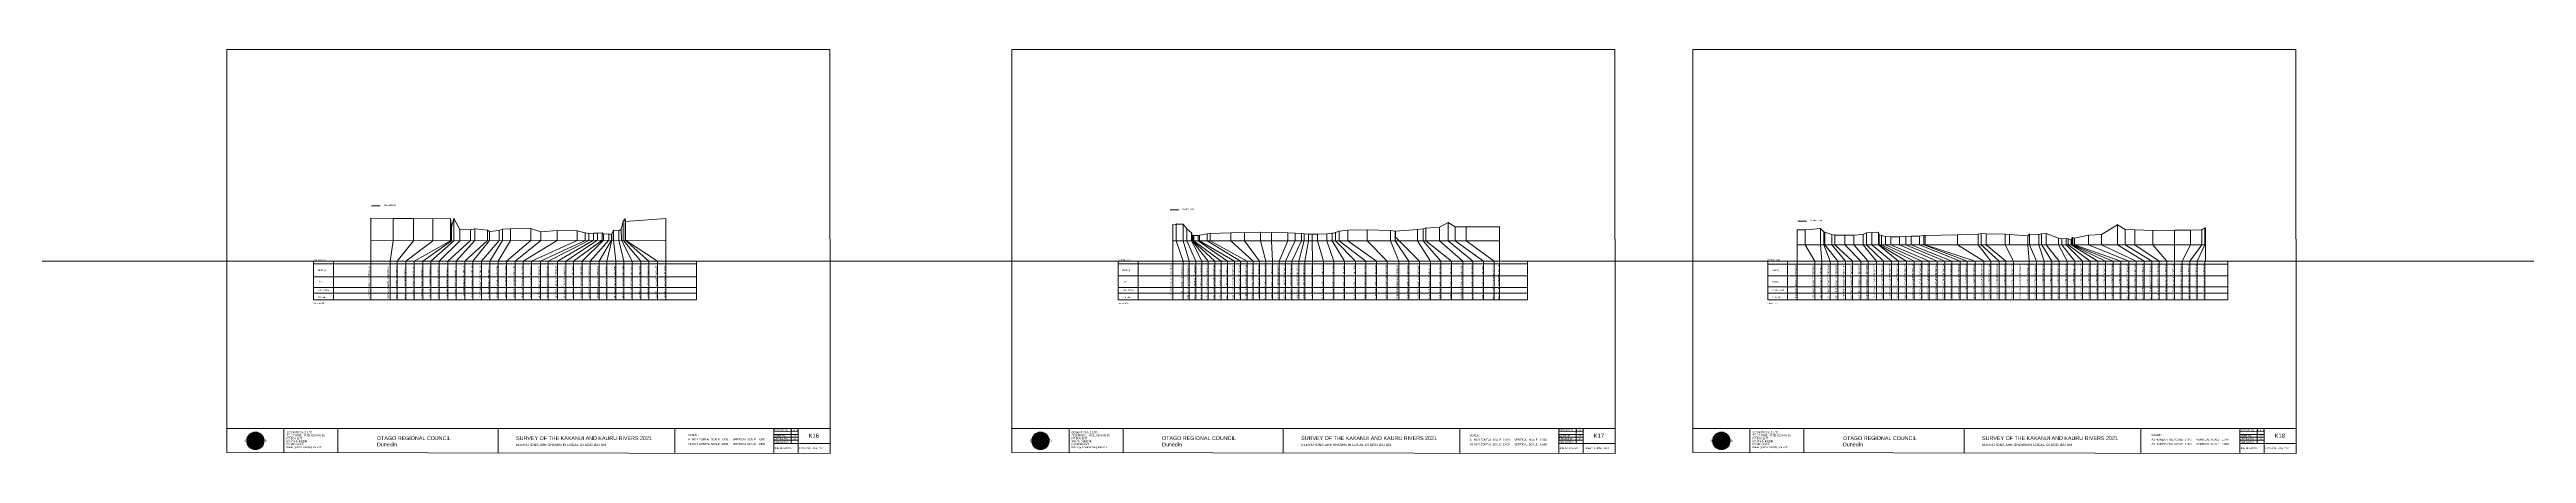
# Model space of a CAD drawing. Header units: millimetres. Extents: x -16976375 to 13046302109, y -19137686871 to 1424964600.
# Drawn here: x -1623505 to -744902, y 76790 to 220071 of the extents above; entities that cross this region are included whole.
import ezdxf

# ---------------------------------------------------------------- set-up
doc = ezdxf.new("R2010")
doc.units = ezdxf.units.MM
doc.header["$PDMODE"] = 35
doc.header["$PDSIZE"] = 20
doc.layers.get('0').update_dxf_attribs({"lineweight": 0})
doc.layers.add('Datum revision K8-21', color=7, linetype='Continuous', lineweight=0)
doc.layers.add('geo', color=7, linetype='Continuous', lineweight=0)
doc.styles.get("Standard").update_dxf_attribs({"font": 'arial.ttf'})

# ---------------------------------------------------------------- blocks, each defined once
blk = doc.blocks.new('Geomatics_Circle_SPT')
at = {"layer": 'geo', "color": 2, "linetype": 'Continuous', "lineweight": 0}
for p, q in [((0, 25.2), (-25.2, 0)), ((-24.7, 4.9), (-4.9, 24.7)), ((-24.7, -4.9), (4.9, 24.7)), ((4.9, -24.7), (-24.7, 4.9)), ((-24.7, 0), (0, -24.7)), ((-9.7, 23.3), (-23.3, 9.6)), ((9.7, 23.3), (-23.3, -9.7)), ((-23.3, 9.7), (9.7, -23.3)), ((-21, 14), (-14, 21)), ((-21, -14), (14, 21)), ((14, -21), (-21, 14)), ((0, 0), (-17.8, 17.8)), ((0, 0), (-17.8, -17.8)), ((-14, 21), (21, -14)), ((21, 14), (-14, -21)), ((23.3, -9.7), (-9.7, 23.3)), ((-9.7, -23.3), (23.3, 9.7)), ((-4.9, 24.7), (24.7, -4.9)), ((24.7, 4.9), (-4.9, -24.7)), ((25.2, 0), (0, 25.2)), ((0, 0), (17.8, 17.8)), ((0, 0), (17.8, -17.8)), ((0, -24.8), (25.2, 0)), ((4.9, 24.7), (24.7, 4.9)), ((23.3, 9.7), (9.7, 23.3)), ((14, 21), (21, 14)), ((17.8, 18.1), (17.8, 18.1)), ((-4.9, -24.7), (-24.7, -4.9)), ((-23.3, -9.7), (-9.7, -23.3)), ((-14, -21), (-21, -14)), ((-17.8, -17.8), (-17.8, -17.8)), ((24.7, -4.9), (4.9, -24.7)), ((4.9, -24.7), (4.9, -24.7)), ((9.7, -23.3), (23.3, -9.7)), ((21, -14), (14, -21)), ((18.1, -17.8), (18.1, -17.8))]:
    blk.add_line(p, q, dxfattribs=at)
at = {"layer": 'geo', "color": 1, "linetype": 'Continuous', "lineweight": 0}
for p, q in [((-25.2, 0), (9.7, 23.3)), ((-25.2, 0), (-9.6, 23.3)), ((-25.2, 0), (23.3, 9.7)), ((-25.2, 0), (-23.3, 9.7)), ((-23.3, -9.7), (-25.2, 0)), ((-9.6, -23.3), (-25.2, 0)), ((9.7, -23.3), (-25.2, 0)), ((-4.9, 24.8), (-24.7, -4.9)), ((4.9, 24.7), (-24.7, 4.9)), ((14, 21), (-24.7, -4.9)), ((-14, 21), (-24.7, 4.9)), ((21, 14), (-24.7, 4.9)), ((-21, 14), (-24.7, -4.9)), ((0, 0), (-24.7, 4.9)), ((-24.7, 4.9), (-21, -14)), ((-24.7, 4.9), (-4.9, -24.7)), ((-24.7, 4.9), (14, -21)), ((-24.7, 4.9), (-24.7, 4.9)), ((0, 0), (-24.7, -4.9)), ((-23.3, 9.7), (0, 25.2)), ((-23.3, -9.6), (0, 25.2)), ((-23.3, -9.6), (17.8, 17.8)), ((-23.3, 9.7), (-17.8, 17.9)), ((-23.3, -9.6), (-17.8, 17.9)), ((-23.3, 9.7), (17.8, 17.8)), ((-17.8, -17.8), (-23.3, 9.7)), ((0, -25.2), (-23.3, 9.7)), ((-23.3, 9.7), (17.8, -17.8)), ((-23.3, 9.7), (25.2, 0)), ((-23.3, 9.4), (-23.3, 9.4)), ((-23.3, -9.7), (25.2, 0)), ((4.9, 24.8), (-21, -14)), ((-4.9, 24.7), (-21, 14)), ((14, 21), (-21, 14)), ((-14, 21), (-21, -14)), ((0, 0), (-21, 14)), ((-21, 14), (-14, -21)), ((-21, 14), (4.9, -24.7)), ((-21, 14), (-21, 14)), ((24.7, 4.9), (-21, 14)), ((0, 0), (-21, -14)), ((-17.9, 17.6), (-17.9, 17.6)), ((-17.8, 17.8), (9.7, 23.3)), ((-17.8, 17.8), (-9.6, 23.3)), ((-17.8, -17.8), (9.7, 23.3)), ((-17.8, -17.8), (-9.7, 23.3)), ((-9.7, -23.3), (-17.8, 17.8)), ((-17.8, 17.8), (9.7, -23.3)), ((-17.8, 17.8), (23.3, -9.6)), ((-17.8, 17.8), (23.3, 9.7)), ((-17.8, -17.8), (23.3, 9.7)), ((4.9, 24.7), (-14, 21)), ((-4.9, 24.7), (-14, -20.9)), ((0, 0), (-14, 21)), ((-14, 21), (-4.9, -24.7)), ((-14, 21), (-14, 21)), ((24.7, -4.9), (-14, 21)), ((21, 14), (-14, 21)), ((-14, -21), (24.7, 4.9)), ((0, 0), (-14, -21)), ((-9.8, 23.1), (-9.8, 23.1)), ((-9.7, 23.3), (0, 25.2)), ((-9.7, 23.3), (0, -25.2)), ((-9.7, -23.3), (0, 25.2)), ((-9.6, 23.3), (17.8, -17.8)), ((-9.6, 23.3), (25.2, 0)), ((-9.6, 23.3), (17.8, 17.8)), ((-9.6, -23.3), (17.8, 17.9)), ((25.2, 0), (-9.6, -23.3)), ((0, 0), (-4.9, 24.7)), ((-4.9, 24.7), (-4.9, 24.7)), ((21, -14), (-4.9, 24.7)), ((24.8, 4.9), (-4.9, 24.7)), ((14, 21), (-4.9, 24.7)), ((-4.9, -24.7), (21, 14)), ((0, 0), (-4.9, -24.7)), ((-0.2, 25.1), (-0.2, 25.1)), ((0, 25.2), (9.7, -23.3)), ((0, 25.2), (23.3, -9.7)), ((0, 25.2), (23.3, 9.7)), ((0, 25.2), (9.7, 23.3)), ((0, 0), (4.9, 24.7)), ((0, -25.2), (9.7, 23.3)), ((0, 0), (14, 21)), ((0, 0), (21, 14)), ((23.3, 9.7), (0, -25.2)), ((0, 0), (24.8, 4.9)), ((0, 0), (4.9, -24.7)), ((0, 0), (14, -21)), ((0, 0), (21, -14)), ((0, 0), (24.8, -4.9)), ((21, 14), (4.9, 24.8)), ((14, -21), (4.9, 24.7)), ((24.7, -4.9), (4.9, 24.7)), ((4.9, 24.7), (4.9, 24.7)), ((4.9, -24.7), (14, 21)), ((4.9, -24.7), (24.7, 4.9)), ((9.4, 23.3), (9.4, 23.3)), ((9.7, 23.3), (17.8, -17.8)), ((9.7, 23.3), (25.2, 0)), ((9.7, 23.3), (17.8, 17.9)), ((17.8, 17.8), (9.7, -23.3)), ((25.2, 0), (9.7, -23.3)), ((21, -14), (14, 21)), ((24.7, 4.9), (14, 21)), ((14, 21), (14, 21)), ((14, -21), (21, 14)), ((17.6, 17.9), (17.6, 17.9)), ((17.8, 17.8), (23.3, -9.7)), ((17.8, 17.8), (23.3, 9.7)), ((23.3, 9.7), (17.8, -17.8)), ((24.7, -4.9), (21, 14)), ((21, 14), (21, 14)), ((21, -14), (24.7, 4.9)), ((23.1, 9.8), (23.1, 9.8)), ((23.3, 9.7), (25.2, 0)), ((25.2, 0), (23.3, -9.6)), ((24.7, 4.9), (24.7, 4.9)), ((25.1, 0.2), (25.1, 0.2)), ((-25.2, 0), (23.3, -9.7)), ((-25.1, -0.2), (-25.1, -0.2)), ((-24.7, -4.9), (-24.7, -4.9)), ((-24.7, -4.9), (-14, -21)), ((-24.7, -4.9), (4.9, -24.7)), ((-24.7, -4.9), (21, -14)), ((-17.8, -17.8), (-23.3, -9.7)), ((0, -25.2), (-23.3, -9.6)), ((17.8, -17.8), (-23.3, -9.6)), ((-23.1, -9.8), (-23.1, -9.8)), ((-21, -14), (24.7, -4.9)), ((-21, -14), (-21, -14)), ((-21, -14), (-4.9, -24.7)), ((-21, -14), (14, -21)), ((23.3, -9.7), (-17.8, -17.8)), ((-9.6, -23.3), (-17.8, -17.8)), ((9.7, -23.3), (-17.8, -17.8)), ((-17.6, -17.9), (-17.6, -17.9)), ((-14, -21), (21, -14)), ((-14, -21), (-14, -21)), ((-14, -21), (4.9, -24.7)), ((17.8, -17.8), (-9.7, -23.3)), ((0, -25.2), (-9.7, -23.3)), ((-9.4, -23.3), (-9.4, -23.3)), ((-4.9, -24.7), (24.7, -4.9)), ((-4.9, -24.7), (14, -21)), ((-4.9, -24.7), (-4.9, -24.7)), ((23.3, -9.6), (0, -25.2)), ((9.7, -23.3), (0, -25.2)), ((0.2, -25.1), (0.2, -25.1)), ((4.9, -24.7), (21, -14)), ((4.9, -24.7), (4.9, -24.7)), ((17.8, -17.8), (9.7, -23.3)), ((9.8, -23.1), (9.8, -23.1)), ((14, -21), (24.7, -4.9)), ((14, -21), (14, -21)), ((23.3, -9.6), (17.8, -17.8)), ((17.9, -17.6), (17.9, -17.6)), ((21, -14), (21, -14)), ((23.3, -9.4), (23.3, -9.4)), ((24.7, -4.9), (24.7, -4.9))]:
    blk.add_line(p, q, dxfattribs=at)
at = {"layer": 'geo', "color": 114, "linetype": 'Continuous', "lineweight": 0}
for p, q in [((17.9, 17.8), (-25.2, 0)), ((-24.7, 4.9), (14, 21)), ((-24.7, -4.9), (21, 14)), ((-14, -21), (-24.7, 4.9)), ((9.7, 23.3), (-23.3, 9.7)), ((0, 0), (-23.3, 9.7)), ((-23.3, 9.7), (-9.7, -23.3)), ((0, 0), (-23.3, -9.7)), ((-4.9, -24.7), (-21, 14)), ((-20.9, 14), (4.9, 24.7)), ((24.8, 4.9), (-20.9, -14)), ((0, 25.2), (-17.8, 17.8)), ((-17.8, 17.8), (0, -25.2)), ((-14, 21), (-4.9, 24.7)), ((4.9, -24.7), (-14, 21)), ((0, 0), (-9.7, 23.3)), ((0, 0), (-9.7, -23.3)), ((-4.9, 24.7), (14, -21)), ((17.8, -17.8), (0, 25.2)), ((0, 0), (9.7, 23.3)), ((0, 0), (23.3, 9.7)), ((0, 0), (9.7, -23.3)), ((0, 0), (23.3, -9.7)), ((4.9, 24.7), (21, -14)), ((23.3, -9.7), (9.7, 23.3)), ((14, 21), (24.7, -4.9)), ((25.2, 0), (17.8, 17.8)), ((21, 14), (24.7, 4.9)), ((-25.2, 0), (-17.8, -17.8)), ((-21, -14), (-24.7, -4.9)), ((-17.8, -17.8), (25.2, 0)), ((24.8, -4.9), (-14, -21)), ((-9.6, -23.3), (23.3, -9.7)), ((21, -14), (-4.9, -24.8)), ((0, -25.2), (17.9, -17.8)), ((14, -21), (4.9, -24.8))]:
    blk.add_line(p, q, dxfattribs=at)
at = {"layer": 'geo', "color": 250, "linetype": 'Continuous', "lineweight": 0}
for p, q in [((0, 0), (-25.2, 0)), ((24.7, 4.9), (-24.7, 4.9)), ((-24.7, 4.9), (-24.7, -4.9)), ((-23.3, 9.7), (23.3, 9.7)), ((-23.3, 9.7), (-23.3, 9.7)), ((-23.3, -9.7), (-23.3, 9.7)), ((21, 14), (-21, 14)), ((-21, 14), (-21, -14)), ((-17.8, 17.8), (17.8, 17.8)), ((-17.8, -17.8), (-17.8, 17.8)), ((-14, 21), (-14, 21)), ((14, 21), (-14, 21)), ((-14, 20.9), (-14, -21)), ((-9.7, 23.3), (9.7, 23.3)), ((-9.7, -23.3), (-9.7, 23.3)), ((-4.9, 24.7), (4.9, 24.7)), ((-4.9, 24.7), (-4.9, -24.7)), ((0, 0), (0, 25.2)), ((0, 0), (0, -25.2)), ((0, 0), (25.2, 0)), ((4.9, 24.7), (4.9, -24.7)), ((9.7, -23.3), (9.7, 23.3)), ((14, 21), (14, -21)), ((17.8, -17.8), (17.8, 17.8)), ((21, 14), (21, 14)), ((21, -14), (21, 14)), ((23.3, 9.7), (23.3, -9.7)), ((24.7, 4.9), (24.7, 4.9)), ((24.7, -4.9), (24.7, 4.9)), ((-24.7, -4.9), (24.7, -4.9)), ((23.3, -9.7), (-23.3, -9.7)), ((-21, -14), (21, -14)), ((17.8, -17.8), (-17.8, -17.8)), ((-14, -21), (14, -21)), ((9.7, -23.3), (-9.7, -23.3)), ((-4.9, -24.7), (4.9, -24.7))]:
    blk.add_line(p, q, dxfattribs=at)
blk = doc.blocks.new('GeomaticsNZ TITLE BLOCK')
at = {"color": 7, "linetype": 'Continuous', "lineweight": 0}
for p, q in [((0, 94.9), (0, 1579.2)), ((0, 1579.2), (2363.4, 1579.2)), ((2363.4, 1579.2), (2364, 94.9)), ((2364, 94.9), (0, 94.9)), ((0, 94.9), (0, 0)), ((0, 0), (2364, -3.5)), ((15.9, 94.9), (2364, 94.9)), ((224.3, 95.2), (224.3, -0.3)), ((2364, 94.9), (382.6, 94.9)), ((435.8, 95.2), (435.8, -0.7)), ((1063.4, 94.9), (1063.4, -2.4)), ((1755.4, 94.9), (1755.4, -2.6)), ((2143.6, 60.4), (2238.6, 60.4)), ((2143.9, 94.9), (2143.7, -3)), ((2143.8, 48.6), (2238.6, 48.6)), ((2143.8, 35.4), (2364, 35.3)), ((2143.9, 81.9), (2238.6, 81.7)), ((2143.9, 71), (2238.6, 71)), ((2211.5, 94.9), (2211.5, 36.1)), ((2238.6, 94.8), (2238.6, -3.2)), ((2364, -3.5), (2364, 94.9))]:
    blk.add_line(p, q, dxfattribs=at)
at = {"color": 7, "linetype": 'Continuous', "lineweight": 0, "xscale": 1.36, "yscale": 1.36, "zscale": 1.36}
blk.add_blockref('Geomatics_Circle_SPT', (112.4, 45.7), dxfattribs=at)
at = {"color": 7, "linetype": 'Continuous', "lineweight": 0}
for s, p in [('PK&RR', (2213.2, 84.8)), ('ST', (2220.3, 63.6)), ('PK', (2220.4, 50.6))]:
    blk.add_text(s, height=5, dxfattribs=at).set_placement(p)
at = {"color": 7, "linetype": 'Continuous', "lineweight": 0, "attachment_point": 1}
for s, width, heights, insert, char_height in [('{\\C256;Geomatics N.Z. LTD                   }', 125.079, [15.8], (68.8, 49.9), 7), ('{\\C256;GEOMATICS N.Z. LTD                   \\PTELEPHONE:  M 021 023 6 00 55;\\PPO BOX 2177\\PSOUTH DUNEDIN\\PDUNEDIN 9044\\PEmail: geomaticsnz@gmail.com}', 3535.727, [94.7], (234, 82.7), 7), ('{\\C256;OTAGO REGIONAL COUNCIL\\PDunedin}', 3535.727, [0], (588.6, 64), 15), ('{\\C256;SURVEY OF THE KAKANUI AND KAURU RIVERS 2021}', 3535.727, [0], (1133.8, 64), 15), ('{\\C256;ELEVATIONS ARE SHOWN IN LOCAL OTAGO DATUM}', 3535.727, [0], (1134.1, 35.4), 10), ('{\\C256;Approved by:}', 3535.727, [0], (2144.7, 45.9), 7), ('{\\C256;Surveyed by:}', 3535.727, [0], (2144.7, 92.4), 7), ('{\\C256;Checked by:}', 3535.727, [0], (2144.7, 58.6), 7), ('{\\C256;JOB No 0032021}', 3535.727, [0], (2145.3, 20.8), 7), ('{\\C256;Drawn by:}', 3535.727, [0], (2145.8, 70.4), 7), ('{\\C256;Drawn:16-JUNE-2021}', 3535.727, [0], (2244.7, 20.7), 7)]:
    blk.add_mtext_dynamic_manual_height_columns(s, width=width, gutter_width=159, heights=heights, dxfattribs=dict(at, insert=insert, char_height=char_height))

msp = doc.modelspace()

# ---------------------------------------------------------------- linework, layer by layer
at = {"color": 7, "linetype": 'Continuous', "lineweight": 0}
for p, q in [((-1509577.674, 160071), (-1509577.674, 131248.305)), ((-1501631.151, 160121), (-1501631.151, 152205.516)), ((-1494346.641, 160151), (-1494346.641, 152224.91)), ((-1487585.836, 160052), (-1487585.836, 152242.908)), ((-1481280.785, 160112), (-1481280.785, 152259.694)), ((-1480052.221, 160092), (-1480052.221, 152262.965)), ((-1420054.071, 159145), (-1420054.071, 152422.693)), ((-1419303.101, 160075), (-1419303.101, 152424.693)), ((-1419213.011, 159105), (-1419213.011, 152424.933)), ((-1404900.465, 160085), (-1404900.465, 131248.305)), ((-1509577.674, 152184.361), (-1404900.465, 152463.036)), ((-1501631.151, 152205.516), (-1502710.329, 145000)), ((-1494346.641, 152224.91), (-1500147.654, 145000)), ((-1487585.836, 152242.908), (-1497091.993, 145000)), ((-1481280.785, 152259.694), (-1494218.869, 145000)), ((-1480951.45, 152260.571), (-1491142.229, 145000)), ((-1480052.221, 152262.965), (-1488205.488, 145000)), ((-1478013.235, 152268.393), (-1485255.985, 145000)), ((-1474186.482, 152278.581), (-1482255.627, 145000)), ((-1480951.45, 157042), (-1480951.45, 152260.571)), ((-1472667.527, 152282.624), (-1479231.484, 145000)), ((-1478013.235, 156282), (-1478013.235, 152268.393)), ((-1474186.482, 156072), (-1474186.482, 152278.581)), ((-1467482.827, 152296.427), (-1473328.418, 145000)), ((-1472667.527, 156522), (-1472667.527, 152282.624)), ((-1463986.983, 152305.734), (-1470318.198, 145000)), ((-1467482.827, 155583), (-1467482.827, 152296.427)), ((-1467307.978, 145000), (-1462835.228, 152308.8)), ((-1464380.906, 145000), (-1460017.61, 152316.301)), ((-1463986.983, 155883), (-1463986.983, 152305.734)), ((-1462835.228, 156353), (-1462835.228, 152308.8)), ((-1461408.489, 145000), (-1452762.842, 152335.615)), ((-1460017.61, 156513), (-1460017.61, 152316.301)), ((-1449255.19, 152344.953), (-1458330.398, 145000)), ((-1455490.726, 145000), (-1443464.04, 152360.371)), ((-1452762.842, 156583), (-1452762.842, 152335.615)), ((-1452580.38, 145000), (-1436294.882, 152379.457)), ((-1433458.224, 152387.009), (-1449409.763, 145000)), ((-1449255.19, 155453), (-1449255.19, 152344.953)), ((-1443464.04, 155844), (-1443464.04, 152360.371)), ((-1430561.26, 152394.721), (-1443273.981, 145000)), ((-1429123.378, 152398.549), (-1440404.241, 145000)), ((-1427422.975, 152403.076), (-1437607.981, 145000)), ((-1436294.882, 155744), (-1436294.882, 152379.457)), ((-1427059.023, 152404.045), (-1434589.833, 145000)), ((-1433458.224, 155044), (-1433458.224, 152387.009)), ((-1425133.979, 152409.17), (-1431683.064, 145000)), ((-1430561.26, 154904), (-1430561.26, 152394.721)), ((-1429123.378, 154904), (-1429123.378, 152398.549)), ((-1424162.799, 152411.755), (-1428579.642, 145000)), ((-1427422.975, 155014), (-1427422.975, 152403.076)), ((-1427059.023, 154604), (-1427059.023, 152404.045)), ((-1424040.672, 152412.08), (-1425782.124, 145000)), ((-1425133.979, 154695), (-1425133.979, 152409.17)), ((-1424162.799, 154375), (-1424162.799, 152411.755)), ((-1424040.672, 154865), (-1424040.672, 152412.08)), ((-1423409.881, 155935), (-1423409.881, 152413.76)), ((-1423409.881, 152413.76), (-1422613.054, 145000)), ((-1420054.071, 152422.693), (-1413723.552, 145000)), ((-1419303.101, 152424.693), (-1410888.328, 145000)), ((-1419213.011, 152424.933), (-1407880.429, 145000)), ((-1003626.68, 156102), (-1003626.68, 131248.305)), ((-1003626.68, 150743.884), (-858809.461, 150743.884)), ((-1000749.292, 156062), (-1000749.292, 150743.884)), ((-995311.214, 156632), (-995311.214, 150743.884)), ((-994129.209, 155452), (-994129.209, 150743.884)), ((-993771.542, 155232), (-993771.542, 150743.884)), ((-991302.173, 154402), (-991302.173, 150743.884)), ((-990180.954, 154272), (-990180.954, 150743.884)), ((-986629.156, 154182), (-986629.156, 150743.884)), ((-983477.363, 154272), (-983477.363, 150743.884)), ((-979001.503, 155002), (-979001.503, 150743.884)), ((-977076.093, 155193), (-977076.093, 150743.884)), ((-974794.591, 155243), (-974794.591, 150743.884)), ((-974493.824, 154333), (-974493.824, 150743.884)), ((-973633.419, 154063), (-973633.419, 150743.884)), ((-972280.706, 153743), (-972280.706, 150743.884)), ((-970413.046, 153653), (-970413.046, 150743.884)), ((-967322.068, 153653), (-967322.068, 150743.884)), ((-965017.787, 153703), (-965017.787, 150743.884)), ((-960245.627, 153903), (-960245.627, 150743.884)), ((-958712.576, 154053), (-958712.576, 150743.884)), ((-958221.784, 154093), (-958221.784, 150743.884)), ((-946682.611, 154304), (-946682.611, 150743.884)), ((-939397.515, 154544), (-939397.515, 150743.884)), ((-938323.206, 154784), (-938323.206, 150743.884)), ((-936545.709, 154704), (-936545.709, 150743.884)), ((-929797.818, 154534), (-929797.818, 150743.884)), ((-1529832.987, 145000), (-1529832.987, 131248.305)), ((-1529832.987, 145000), (-1394063.772, 145000)), ((-1529832.987, 144076.552), (-1394063.772, 144076.552)), ((-1522819.838, 145000), (-1522819.838, 131248.305)), ((-1502710.329, 131248.305), (-1502710.329, 145000)), ((-1500147.654, 131248.305), (-1500147.654, 145000)), ((-1497091.993, 131248.305), (-1497091.993, 145000)), ((-1494218.869, 131248.305), (-1494218.869, 145000)), ((-1491142.229, 131248.305), (-1491142.229, 145000)), ((-1488205.488, 131248.305), (-1488205.488, 145000)), ((-1485255.985, 131248.305), (-1485255.985, 145000)), ((-1482255.627, 131248.305), (-1482255.627, 145000)), ((-1479231.484, 131248.305), (-1479231.484, 145000)), ((-1473328.418, 131248.305), (-1473328.418, 145000)), ((-1470318.198, 131248.305), (-1470318.198, 145000)), ((-1467307.978, 131248.305), (-1467307.978, 145000)), ((-1464380.906, 131248.305), (-1464380.906, 145000)), ((-1461408.489, 131248.305), (-1461408.489, 145000)), ((-1458330.398, 131248.305), (-1458330.398, 145000)), ((-1455490.726, 131248.305), (-1455490.726, 145000)), ((-1452580.38, 131248.305), (-1452580.38, 145000)), ((-1449409.763, 131248.305), (-1449409.763, 145000)), ((-1443273.981, 131248.305), (-1443273.981, 145000)), ((-1440404.241, 131248.305), (-1440404.241, 145000)), ((-1437607.981, 131248.305), (-1437607.981, 145000)), ((-1434589.833, 131248.305), (-1434589.833, 145000)), ((-1431683.064, 131248.305), (-1431683.064, 145000)), ((-1428579.642, 131248.305), (-1428579.642, 145000)), ((-1425782.124, 131248.305), (-1425782.124, 145000)), ((-1422613.054, 131248.305), (-1422613.054, 145000)), ((-1419744.765, 131248.305), (-1419744.765, 145000)), ((-1416810.828, 131248.305), (-1416810.828, 145000)), ((-1413723.552, 131248.305), (-1413723.552, 145000)), ((-1410888.328, 131248.305), (-1410888.328, 145000)), ((-1407880.429, 131248.305), (-1407880.429, 145000)), ((-1394063.772, 145000), (-1394063.772, 131248.305)), ((-1244407.966, 145000), (-1244407.966, 131248.305)), ((-1244407.966, 144076.552), (-1099249.793, 144076.552)), ((-1237394.816, 145000), (-1237394.816, 131248.305)), ((-1013999.52, 145000), (-850836.072, 145000)), ((-1013999.52, 145000), (-1013999.52, 131248.305)), ((-1013999.52, 143982.376), (-850836.072, 143982.376)), ((-1006986.37, 145000), (-1006986.37, 131248.305)), ((-979001.503, 149285.043), (-979001.503, 149113.884)), ((-850836.072, 145000), (-850836.072, 131248.305)), ((-1529832.987, 139458.613), (-1394063.772, 139458.613)), ((-1529832.987, 135602.182), (-1394063.772, 135602.182)), ((-1529832.987, 133627.919), (-1394063.772, 133627.919)), ((-1244407.966, 139805.14), (-1099249.793, 139805.14)), ((-1244407.966, 135602.182), (-1099249.793, 135602.182)), ((-1244407.966, 133593.469), (-1099249.793, 133593.469)), ((-1013999.52, 139745.785), (-850836.072, 139745.785)), ((-1013999.52, 135892.425), (-850836.072, 135892.425)), ((-1013999.52, 133595.271), (-850836.072, 133595.271)), ((-1529832.987, 131248.305), (-1394063.772, 131248.305)), ((-1526651.824, 129878.784), (-1526651.824, 129878.784)), ((-1244407.966, 131248.305), (-1099249.793, 131248.305)), ((-1241226.802, 129878.784), (-1241226.802, 129878.784)), ((-1013999.52, 131248.305), (-850836.072, 131248.305)), ((-1010818.356, 129878.784), (-1010818.356, 129878.784))]:
    msp.add_line(p, q, dxfattribs=at)
at = {"color": 1, "linetype": 'Continuous', "lineweight": 0}
for p, q in [((-1509241.611, 164633.766), (-1506169.439, 164633.766)), ((-1225993.886, 163229.79), (-1222921.714, 163229.79)), ((-1003366.695, 159216.721), (-1000294.523, 159216.721))]:
    msp.add_line(p, q, dxfattribs=at)
at = {"lineweight": 0}
for p, q in [((-1223827.481, 158177), (-1223827.481, 152181.351)), ((-1221333.2, 158097), (-1221333.2, 152181.351)), ((-1220121.288, 156447), (-1220121.288, 152181.351)), ((-1218465.418, 155077), (-1218465.418, 152181.351)), ((-1218195.993, 154227), (-1218195.993, 152181.351)), ((-1217966.821, 154247), (-1217966.821, 152181.351)), ((-1217572.746, 154147), (-1217572.746, 152181.351)), ((-1216123.343, 154137), (-1216123.343, 152181.351)), ((-1212908.281, 154687), (-1212908.281, 152181.351)), ((-1211796.813, 154837), (-1211796.813, 152181.351)), ((-1204429.522, 155047), (-1204429.522, 152181.351)), ((-1199646.549, 155017), (-1199646.549, 152181.351)), ((-1193899.504, 155238), (-1193899.504, 152181.351)), ((-1190075.807, 155268), (-1190075.807, 152181.351)), ((-1184314.169, 155068), (-1184314.169, 152181.351)), ((-1181691.307, 154958), (-1181691.307, 152181.351)), ((-1179357.122, 154828), (-1179357.122, 152181.351)), ((-1176976.667, 154588), (-1176976.667, 152181.351)), ((-1175608.557, 154538), (-1175608.557, 152181.351)), ((-1173722.84, 154608), (-1173722.84, 152181.351)), ((-1170408.216, 154678), (-1170408.216, 152181.351)), ((-1168587.716, 154868), (-1168587.716, 152181.351)), ((-1167367.107, 155198), (-1167367.107, 152181.351)), ((-1166020.236, 155698), (-1166020.236, 152181.351)), ((-1163002.637, 155958), (-1163002.637, 152181.351)), ((-1156145.073, 156118), (-1156145.073, 152181.351)), ((-1146205.868, 155679), (-1146205.868, 152181.351)), ((-1146106.38, 155689), (-1146106.38, 153539.996)), ((-1138240.714, 156209), (-1138240.714, 152181.351)), ((-1136290.735, 156449), (-1136290.735, 152181.351)), ((-1135259.549, 156759), (-1135259.549, 152181.351)), ((-1130513.667, 157089), (-1130513.667, 152181.351)), ((-1124943.391, 157159), (-1124943.391, 152181.351)), ((-1120961.906, 156989), (-1120961.906, 152181.351)), ((-995311.214, 150743.884), (-994820.567, 145000)), ((-994129.209, 150743.884), (-991931.601, 145000)), ((-993771.542, 150743.884), (-989189.531, 145000)), ((-991302.173, 150743.884), (-986447.461, 145000)), ((-990180.954, 150743.884), (-983999.181, 145000)), ((-986629.156, 150743.884), (-981061.248, 145000)), ((-983477.363, 150743.884), (-978417.112, 145000)), ((-979001.503, 150743.884), (-972932.972, 145000)), ((-977076.093, 150743.884), (-970190.901, 145000)), ((-974794.591, 150743.884), (-967646.115, 145000)), ((-974493.824, 150743.884), (-964810.504, 145000)), ((-973633.419, 150743.884), (-962048.457, 145000)), ((-972280.706, 150743.884), (-959354.259, 145000)), ((-970413.046, 150743.884), (-956777.42, 145000)), ((-967322.068, 150743.884), (-953959.224, 145000)), ((-965017.787, 150743.884), (-951182.313, 145000)), ((-960245.627, 150743.884), (-945805.738, 145000)), ((-958712.576, 150743.884), (-943294.698, 145000)), ((-958221.784, 150743.884), (-940401.006, 145000)), ((-946682.611, 150743.884), (-937436.134, 145000)), ((-939397.515, 150743.884), (-934894.813, 145000)), ((-938323.206, 150743.884), (-931968.45, 145000)), ((-936545.709, 150743.884), (-929581.154, 145000)), ((-929797.818, 150743.884), (-926847.312, 145000)), ((-921140.694, 154594), (-921140.694, 150743.884)), ((-921140.694, 150743.884), (-918664.711, 145000)), ((-917908.027, 154594), (-917908.027, 150743.884)), ((-917908.027, 150743.884), (-915946.994, 145000)), ((-916906.998, 154715), (-916906.998, 150743.884)), ((-916846.052, 150743.884), (-913291.995, 145000)), ((-915279.27, 154805), (-915279.27, 150743.884)), ((-915279.27, 150743.884), (-910602.531, 145000)), ((-910867.121, 153195), (-910867.121, 150743.884)), ((-910867.121, 150743.884), (-907799.34, 145000)), ((-909710.311, 152905), (-909710.311, 150743.884)), ((-909710.311, 150743.884), (-905120.34, 145000)), ((-908137.152, 153005), (-908137.152, 150743.884)), ((-908137.152, 150743.884), (-902370.38, 145000)), ((-907453.756, 152965), (-907453.756, 150743.884)), ((-907453.756, 150743.884), (-899673.638, 145000)), ((-906371.263, 152465), (-906371.263, 150743.884)), ((-906371.263, 150743.884), (-896976.902, 145000)), ((-906112.103, 153135), (-906112.103, 150743.884)), ((-906112.103, 150743.884), (-894275.291, 145000)), ((-905859.388, 153345), (-905859.388, 150743.884)), ((-905859.388, 150743.884), (-891465.406, 145000)), ((-905243.025, 153206), (-905243.025, 150743.884)), ((-905243.025, 150743.884), (-888798.071, 145000)), ((-900206.139, 154205), (-900206.139, 150743.884)), ((-900206.139, 150743.884), (-885993.24, 145000)), ((-895653.6, 154465), (-895653.6, 150743.884)), ((-895653.6, 150743.884), (-883385.163, 145000)), ((-890009.952, 157945), (-890009.952, 152591.629)), ((-887211.037, 156176), (-887211.037, 150743.884)), ((-887211.037, 150743.884), (-877842.59, 145000)), ((-883869.241, 156116), (-883869.241, 150743.884)), ((-883869.241, 150743.884), (-875187.895, 145000)), ((-877441.3, 155936), (-877441.3, 150743.884)), ((-877441.3, 150743.884), (-872437.293, 145000)), ((-869786.355, 155966), (-869786.355, 150743.884)), ((-869786.355, 150743.884), (-869786.355, 145000)), ((-864127.77, 150743.884), (-867011.888, 145000)), ((-860011.258, 150743.884), (-864304.069, 145000)), ((-864127.77, 156006), (-864127.77, 150743.884)), ((-860011.258, 156166), (-860011.258, 150743.884))]:
    msp.add_line(p, q, dxfattribs=at)
at = {"color": 7, "lineweight": 0}
for p, q in [((-1225104.445, 157822.549), (-1225104.445, 131248.305)), ((-1109139.187, 157200), (-1109139.187, 131248.305)), ((-1244407.966, 145000), (-1099249.793, 145000)), ((-1221430.811, 131248.305), (-1221430.811, 145000)), ((-1219210.555, 131248.305), (-1219210.555, 145000)), ((-1216893.131, 131248.305), (-1216893.131, 145000)), ((-1214768.834, 131248.305), (-1214768.834, 145000)), ((-1212908.281, 145000), (-1212908.281, 144993.737)), ((-1212515.77, 131248.305), (-1212515.77, 145000)), ((-1210160.305, 131248.305), (-1210160.305, 145000)), ((-1207922.487, 131248.305), (-1207922.487, 145000)), ((-1205694.431, 131248.305), (-1205694.431, 145000)), ((-1201090.078, 131248.305), (-1201090.078, 145000)), ((-1198726.612, 131248.305), (-1198726.612, 145000)), ((-1196562.864, 131248.305), (-1196562.864, 145000)), ((-1194282.677, 131248.305), (-1194282.677, 145000)), ((-1192019.046, 131248.305), (-1192019.046, 145000)), ((-1189688.891, 131248.305), (-1189688.891, 145000)), ((-1187292.164, 131248.305), (-1187292.164, 145000)), ((-1185113.975, 131248.305), (-1185113.975, 145000)), ((-1182800.476, 131248.305), (-1182800.476, 145000)), ((-1178256.657, 131248.305), (-1178256.657, 145000)), ((-1175493.753, 131248.305), (-1175493.753, 145000)), ((-1171615.715, 131248.305), (-1171615.715, 145000)), ((-1167954, 131248.305), (-1167954, 145000)), ((-1164142.534, 131248.305), (-1164142.534, 145000)), ((-1160314.413, 131248.305), (-1160314.413, 145000)), ((-1156618.129, 131248.305), (-1156618.129, 145000)), ((-1152778.333, 131248.305), (-1152778.333, 145000)), ((-1141398.633, 131248.305), (-1141398.633, 145000)), ((-1137538.458, 131248.305), (-1137538.458, 145000)), ((-1133641.599, 131248.305), (-1133641.599, 145000)), ((-1129969.418, 131248.305), (-1129969.418, 145000)), ((-1126213.053, 131248.305), (-1126213.053, 145000)), ((-1122200.56, 131248.305), (-1122200.56, 145000)), ((-1114820.924, 131248.305), (-1114820.924, 145000)), ((-1111019.32, 131248.305), (-1111019.32, 145000)), ((-1099249.793, 145000), (-1099249.793, 131248.305))]:
    msp.add_line(p, q, dxfattribs=at)
at = {"linetype": 'Continuous', "lineweight": 0}
for p, q in [((-1225104.445, 152181.351), (-1109139.187, 152181.351)), ((-1000749.292, 150743.884), (-997374.165, 145000)), ((-858809.461, 156596), (-858809.461, 145000)), ((-997374.165, 145000), (-997374.165, 131248.305)), ((-994820.567, 131248.305), (-994820.567, 145000)), ((-991931.601, 131248.305), (-991931.601, 145000)), ((-989189.531, 131248.305), (-989189.531, 145000)), ((-986447.461, 131248.305), (-986447.461, 145000)), ((-983999.181, 131248.305), (-983999.181, 145000)), ((-981061.248, 131248.305), (-981061.248, 145000)), ((-978417.112, 131248.305), (-978417.112, 145000)), ((-972932.972, 131248.305), (-972932.972, 145000)), ((-970190.901, 131248.305), (-970190.901, 145000)), ((-967646.115, 131248.305), (-967646.115, 145000)), ((-964810.504, 131248.305), (-964810.504, 145000)), ((-962048.457, 131248.305), (-962048.457, 145000)), ((-959354.259, 131248.305), (-959354.259, 145000)), ((-956777.42, 131248.305), (-956777.42, 145000)), ((-953959.224, 131248.305), (-953959.224, 145000)), ((-951182.313, 131248.305), (-951182.313, 145000)), ((-945805.738, 131248.305), (-945805.738, 145000)), ((-943294.698, 131248.305), (-943294.698, 145000)), ((-940401.006, 131248.305), (-940401.006, 145000)), ((-937436.134, 131248.305), (-937436.134, 145000)), ((-934894.813, 131248.305), (-934894.813, 145000)), ((-931968.45, 131248.305), (-931968.45, 145000)), ((-929581.154, 131248.305), (-929581.154, 145000)), ((-926847.312, 131248.305), (-926847.312, 145000)), ((-918664.711, 131248.305), (-918664.711, 145000)), ((-915946.994, 131248.305), (-915946.994, 145000)), ((-913291.995, 131248.305), (-913291.995, 145000)), ((-910602.531, 131248.305), (-910602.531, 145000)), ((-907799.34, 131248.305), (-907799.34, 145000)), ((-905120.34, 131248.305), (-905120.34, 145000)), ((-902370.38, 131248.305), (-902370.38, 145000)), ((-899673.638, 131248.305), (-899673.638, 145000)), ((-896976.902, 131248.305), (-896976.902, 145000)), ((-894275.291, 131248.305), (-894275.291, 145000)), ((-891465.406, 131248.305), (-891465.406, 145000)), ((-888798.071, 131248.305), (-888798.071, 145000)), ((-885993.24, 131248.305), (-885993.24, 145000)), ((-883385.163, 131248.305), (-883385.163, 145000)), ((-877842.59, 131248.305), (-877842.59, 145000)), ((-875187.895, 131248.305), (-875187.895, 145000)), ((-872437.293, 131248.305), (-872437.293, 145000)), ((-869764.25, 131248.305), (-869764.25, 145000)), ((-867011.888, 131248.305), (-867011.888, 145000)), ((-864304.069, 131248.305), (-864304.069, 145000)), ((-861740.667, 131248.305), (-861740.667, 145000)), ((-858959.701, 131248.305), (-858959.701, 145000))]:
    msp.add_line(p, q, dxfattribs=at)
for p, q in [((-1223827.481, 152181.351), (-1221430.811, 145000)), ((-1221333.2, 152181.351), (-1219210.555, 145000)), ((-1220121.288, 152181.351), (-1216893.131, 145000)), ((-1218465.418, 152181.351), (-1214768.834, 145000)), ((-1218195.993, 152181.351), (-1212515.77, 145000)), ((-1217966.821, 152181.351), (-1210160.305, 145000)), ((-1217572.746, 152181.351), (-1207922.487, 145000)), ((-1216123.343, 152181.351), (-1205694.431, 145000)), ((-1212908.281, 152181.351), (-1201090.078, 145000)), ((-1211796.813, 152181.351), (-1198726.612, 145000)), ((-1204429.522, 152181.351), (-1196562.864, 145000)), ((-1199646.549, 152181.351), (-1194282.677, 145000)), ((-1193899.504, 152181.351), (-1192019.046, 145000)), ((-1190075.807, 152181.351), (-1189688.891, 145000)), ((-1184314.169, 152181.351), (-1187292.164, 145000)), ((-1181691.307, 152181.351), (-1185113.975, 145000)), ((-1179357.122, 152181.351), (-1182800.476, 145000)), ((-1176976.667, 152181.351), (-1178256.657, 145000)), ((-1175608.557, 152181.351), (-1175493.753, 145000)), ((-1173722.84, 152181.351), (-1171615.715, 145000)), ((-1170408.216, 152181.351), (-1167954, 145000)), ((-1168587.716, 152181.351), (-1164142.534, 145000)), ((-1167367.107, 152181.351), (-1160314.413, 145000)), ((-1166083.315, 152181.351), (-1156618.129, 145000)), ((-1163002.637, 152181.351), (-1152778.333, 145000)), ((-1156145.073, 152181.351), (-1149001.034, 145000)), ((-1146205.868, 152181.351), (-1141398.633, 145000)), ((-1146106.38, 153539.996), (-1137538.458, 145000)), ((-1138240.714, 152181.351), (-1133641.599, 145000)), ((-1136290.735, 152181.351), (-1129969.418, 145000)), ((-1135259.549, 152181.351), (-1126213.053, 145000)), ((-1130513.667, 152181.351), (-1122200.56, 145000)), ((-1124943.391, 152181.351), (-1114820.924, 145000)), ((-1120961.906, 152181.351), (-1111019.32, 145000)), ((-1149001.034, 145000), (-1149001.034, 131248.305))]:
    msp.add_line(p, q)
at = {"color": 1, "linetype": 'Continuous', "lineweight": 0}
for points in [[(-1509577.674, 160071), (-1501631.151, 160121), (-1494346.641, 160151), (-1487585.836, 160052), (-1481280.785, 160112), (-1480951.45, 157042), (-1480052.221, 160092), (-1478013.235, 156282), (-1474186.482, 156072), (-1472667.527, 156522), (-1468194.104, 156033), (-1467482.827, 155583), (-1463986.983, 155883), (-1462835.228, 156353), (-1460017.61, 156513), (-1452762.842, 156583), (-1449255.19, 155453), (-1443464.04, 155844), (-1436294.882, 155744), (-1433458.224, 155044), (-1432217.38, 154804), (-1430561.26, 154904), (-1429123.378, 154904), (-1427422.975, 155014), (-1427059.023, 154604), (-1425133.979, 154695), (-1424162.799, 154375), (-1424040.672, 154865), (-1423409.881, 155935), (-1421540.628, 155755), (-1420682.068, 156385), (-1420054.071, 159145), (-1419303.101, 160075), (-1419213.011, 159105), (-1404900.465, 160085)], [(-858809.461, 156596), (-858962.481, 156786), (-860011.258, 156166), (-864127.77, 156006), (-869786.355, 155966), (-877441.3, 155936), (-883869.241, 156116), (-887211.037, 156176), (-890009.952, 157945), (-895653.6, 154465), (-900206.139, 154205), (-905243.025, 153206), (-905859.388, 153345), (-906112.103, 153135), (-906371.263, 152465), (-907453.756, 152965), (-908137.152, 153005), (-909710.311, 152905), (-910867.121, 153195), (-915279.27, 154805), (-916906.998, 154715), (-917908.027, 154505), (-921140.694, 154594), (-921809.493, 154004), (-928272.986, 154454), (-929797.818, 154534), (-936545.709, 154704), (-938323.206, 154784), (-939397.515, 154544), (-946682.611, 154304), (-958221.784, 154093), (-958712.576, 154053), (-960245.627, 153903), (-963189.565, 153823), (-965017.787, 153703), (-967322.068, 153653), (-970413.046, 153653), (-972280.706, 153743), (-973633.419, 154063), (-974493.824, 154333), (-974794.591, 155243), (-977076.093, 155193), (-979001.503, 155002), (-980196.499, 154492), (-983477.363, 154272), (-986629.156, 154182), (-990180.954, 154272), (-991302.173, 154402), (-993771.542, 155232), (-994129.209, 155452), (-995311.214, 156632), (-1000749.292, 156062), (-1003626.68, 156102)]]:
    msp.add_lwpolyline(points, dxfattribs=at)
at = {"color": 1, "lineweight": 0}
msp.add_lwpolyline([(-1225104.445, 157822.549), (-1223827.481, 158177), (-1221333.2, 158097), (-1220121.288, 156447), (-1218465.418, 155077), (-1218195.993, 154227), (-1217966.821, 154247), (-1217572.746, 154147), (-1216123.343, 154137), (-1215565.309, 154227), (-1212908.281, 154687), (-1211796.813, 154837), (-1204429.522, 155047), (-1193899.504, 155238), (-1184314.169, 155068), (-1181691.307, 154958), (-1179357.122, 154828), (-1178493.705, 154670.971), (-1176976.667, 154588), (-1175608.557, 154538), (-1173722.84, 154608), (-1170408.216, 154678), (-1168587.716, 154868), (-1167367.107, 155198), (-1166020.236, 155698), (-1163002.637, 155958), (-1156145.073, 156118), (-1147815.686, 155919), (-1146205.868, 155679), (-1146106.38, 155689), (-1138240.714, 156209), (-1136290.735, 156449), (-1135259.549, 156759), (-1130513.667, 157089), (-1127403.031, 158729), (-1124943.391, 157159), (-1120961.906, 157159), (-1109139.187, 157200)], dxfattribs=at)
at = {"color": 7, "lineweight": 0}
for points in [[(-1127403.031, 158729), (-1127403.031, 152181.351), (-1118636.945, 145000), (-1118636.945, 131248.305)], [(-1215565.309, 154227), (-1215559.931, 152207.237), (-1203165.705, 145000), (-1203165.705, 131248.305)], [(-1178493.724, 154678), (-1178487.409, 152305.932), (-1180313.154, 145000), (-1180313.154, 131248.305)], [(-1147815.686, 155919), (-1147815.686, 152181.351), (-1144923.678, 145000), (-1144923.678, 131248.305)]]:
    msp.add_lwpolyline(points, dxfattribs=at)
at = {"color": 7, "linetype": 'Continuous', "lineweight": 0}
for points in [[(-1468194.104, 156033), (-1468184.151, 152294.56), (-1476200.331, 145000), (-1476200.331, 131248.305)], [(-1432217.38, 154804), (-1432210.955, 152390.329), (-1446638.078, 145000), (-1446638.078, 131248.305)], [(-1421540.628, 155755), (-1421531.746, 152418.76), (-1419744.765, 145000)], [(-980196.915, 154491.972), (-980192.052, 150743.884), (-975504.51, 145000), (-975504.51, 131248.305)], [(-963189.565, 153823), (-963189.565, 150743.884), (-948717.866, 145000), (-948717.866, 131248.305)], [(-921809.493, 154004), (-921809.493, 150743.884)], [(-921766.988, 150743.884), (-921259.637, 145000), (-921259.637, 131248.305)], [(-890009.952, 157945), (-890009.952, 150743.884), (-880552.822, 145000), (-880552.822, 131248.305)]]:
    msp.add_lwpolyline(points, dxfattribs=at)
msp.add_lwpolyline([(-1420682.068, 156385), (-1420671.516, 152421.05), (-1416810.828, 145000)])
at = {"lineweight": 0}
msp.add_lwpolyline([(-928272.986, 154454), (-928272.986, 150743.884)], dxfattribs=at)
at = {"linetype": 'Continuous', "lineweight": 0}
msp.add_lwpolyline([(-858962.481, 156786), (-858962.481, 150743.884), (-861740.667, 145000)], dxfattribs=at)
for p in [(-1509577.674, 160071), (-1501631.151, 160121), (-1494346.641, 160151), (-1487585.836, 160052), (-1481280.785, 160112), (-1480052.221, 160092), (-1420054.071, 159145), (-1419303.101, 160075), (-1419213.011, 159105), (-1404900.465, 160085), (-1480951.45, 157042), (-1478013.235, 156282), (-1474186.482, 156072), (-1472667.527, 156522), (-1468194.104, 156033), (-1467482.827, 155583), (-1463986.983, 155883), (-1462835.228, 156353), (-1460017.61, 156513), (-1452762.842, 156583), (-1449255.19, 155453), (-1443464.04, 155844), (-1436294.882, 155744), (-1433458.224, 155044), (-1432217.38, 154804), (-1430561.26, 154904), (-1429123.378, 154904), (-1427422.975, 155014), (-1427059.023, 154604), (-1425133.979, 154695), (-1424162.799, 154375), (-1424040.672, 154865), (-1423409.881, 155935), (-1421540.628, 155755), (-1420682.068, 156385), (-1529832.987, 145000), (-1244407.966, 145000), (-1013999.52, 145000)]:
    msp.add_point(p, dxfattribs=at)
at = {"lineweight": 0}
for p in [(-1223827.481, 158177), (-1127403.031, 158729), (-1225104.445, 157822.549), (-1221333.2, 158097), (-1220121.288, 156447), (-1218465.418, 155077), (-1218195.993, 154227), (-1217966.821, 154247), (-1217572.746, 154147), (-1216123.343, 154137), (-1215565.309, 154227), (-1212908.281, 154687), (-1211796.813, 154837), (-1204429.522, 155047), (-1199646.549, 155017), (-1193899.504, 155238), (-1190075.807, 155268), (-1184314.169, 155068), (-1181691.307, 154958), (-1179357.122, 154828), (-1178493.724, 154678), (-1176976.667, 154588), (-1175608.557, 154538), (-1173722.84, 154608), (-1170408.216, 154678), (-1168587.716, 154868), (-1167367.107, 155198), (-1166020.236, 155698), (-1163002.637, 155958), (-1156145.073, 156118), (-1147815.686, 155919), (-1146205.868, 155679), (-1146106.38, 155689), (-1138240.714, 156209), (-1136290.735, 156449), (-1135259.549, 156759), (-1130513.667, 157089), (-1124943.391, 157159), (-1120961.906, 156989), (-1109139.187, 157200), (-1003626.68, 155913.648), (-1000749.292, 156062), (-995311.214, 156632), (-994129.209, 155452), (-993771.542, 155232), (-991302.173, 154402), (-990180.954, 154272), (-986629.156, 154182), (-983477.363, 154272), (-980196.499, 154492), (-979001.503, 155002), (-977076.093, 155193), (-974794.591, 155243), (-974493.824, 154333), (-973633.419, 154063), (-972280.706, 153743), (-970413.046, 153653), (-967322.068, 153653), (-965017.787, 153703), (-963189.565, 153823), (-960245.627, 153903), (-958712.576, 154053), (-958221.784, 154093), (-946682.611, 154304), (-939397.515, 154544), (-938323.206, 154784), (-936545.709, 154704), (-929797.818, 154534), (-928272.986, 154454), (-921809.493, 154004), (-921140.694, 154594), (-917908.027, 154505), (-916906.998, 154715), (-915279.27, 154805), (-910867.121, 153195), (-909710.311, 152905), (-908137.152, 153005), (-907453.756, 152965), (-906371.263, 152465), (-906112.103, 153135), (-905859.388, 153345), (-905243.025, 153206), (-900206.139, 154205), (-895653.6, 154465), (-890009.952, 157945), (-887211.037, 156176), (-883869.241, 156116), (-877441.3, 155936), (-869786.355, 155966), (-864127.77, 156006), (-860011.258, 156166), (-858962.481, 156786), (-858809.461, 156596)]:
    msp.add_point(p, dxfattribs=at)
at = {"layer": 'Datum revision K8-21', "color": 32, "true_color": 0xcd6928}
msp.add_line((1032674.235, 145000), (-4747632.073, 145000), dxfattribs=at)

# ---------------------------------------------------------------- block references
at = {"color": 7, "linetype": 'Continuous', "lineweight": 0, "xscale": 90.52460151977424, "yscale": 90.52460151977424, "zscale": 90.52460151977424}
for p in [(-1560651.888, 77111.142), (-1282166.803, 77111.142), (-1040640.124, 77111.142)]:
    msp.add_blockref('GeomaticsNZ TITLE BLOCK', p, dxfattribs=at)

# ---------------------------------------------------------------- texts
at = {"color": 7, "linetype": 'Continuous', "lineweight": 0}
for s, height, p in [('Ground Level', 500, (-1504810.666, 164611.562)), ('Ground Level', 500, (-1221562.941, 163207.586)), ('Ground Level', 500, (-998935.75, 159194.517)), ('DATUM 45.00', 500, (-1529903.734, 145146.766)), ('Northing', 500, (-1528306.728, 141560.657)), ('DATUM 45.00', 500, (-1244478.712, 145146.766)), ('Northing', 500, (-1242881.707, 141560.657)), ('DATUM 45.00', 500, (-1014070.266, 145146.766)), ('Northing', 500, (-1012473.261, 141560.657)), ('Ground Level', 500, (-1528361.456, 134533.521)), ('Chainage', 500, (-1528359.069, 132077.102)), ('Easting', 500, (-1528379.533, 137481.59)), ('Ground Level', 500, (-1242936.435, 134533.521)), ('Chainage', 500, (-1242934.047, 132077.102)), ('Easting', 500, (-1242954.511, 137481.59)), ('Ground Level', 500, (-1012527.989, 134533.521)), ('Chainage', 500, (-1012525.601, 132077.102)), ('Easting', 500, (-1012546.065, 137481.59)), ('Section K16', 500, (-1529903.745, 129797.682)), ('Section K17', 500, (-1244478.723, 129797.682)), ('Section K18', 500, (-1014070.278, 129797.682)), ('A1 HORIZONTAL SCALE  1:300      VERTICAL SCALE   1:300 ', 700, (-1397022.829, 81416.936)), ('A3 HORIZONTAL SCALE  1:600      VERTICAL SCALE   1:600 ', 700, (-1397022.829, 79799.257)), ('SCALE :  ', 700, (-1397055.23, 83034.615)), ('K16', 1500, (-1354293.562, 82342.561)), ('A1 HORIZONTAL SCALE  1:300      VERTICAL SCALE   1:300 ', 700, (-1119762.106, 81290.937)), ('A3 HORIZONTAL SCALE  1:600      VERTICAL SCALE   1:600', 700, (-1119762.106, 79673.258)), ('SCALE :  ', 700, (-1119794.507, 82908.616)), ('K17', 1500, (-1075808.478, 82342.561)), ('A1 HORIZONTAL SCALE  1:300      VERTICAL SCALE   1:300 ', 700, (-877908.321, 81385.259)), ('A3 HORIZONTAL SCALE  1:600      VERTICAL SCALE   1:600', 700, (-877908.321, 79767.58)), ('SCALE :  ', 700, (-877940.722, 83002.938)), ('K18', 1500, (-834281.798, 82342.561))]:
    msp.add_text(s, height=height, dxfattribs=at).set_placement(p)
for s, p in [('-27.73 60.07 1426377.67  5005879.82', (-1509975.586, 131494.792)), ('-19.79 60.12 1426381.80 5005873.03', (-1503127.273, 131565.756)), ('-12.50 60.15 1426385.16 5005866.55', (-1500152.926, 131565.756)), ('-5.74 60.05  1426388.83 5005860.87', (-1497178.579, 131691.414)), (' 0.56 60.11  1426392.10 5005855.48', (-1494204.231, 131684.593)), (' 0.89 57.04  1426391.24 5005855.24', (-1491229.884, 131684.593)), (' 1.79 60.09  1426393.51 5005855.46', (-1488255.537, 131637.526)), (' 3.83 56.28  1426393.28 5005852.42', (-1485281.189, 131684.252)), (' 7.66 56.07  1426394.56 5005848.81', (-1482306.842, 131680.5)), (' 9.18 56.52  1426396.25 5005847.93', (-1479332.494, 131684.593)), (' 13.65 56.03 1426398.72 5005844.19', (-1476358.147, 131637.526)), (' 14.36 55.58 1426398.40 5005843.20', (-1473383.8, 131637.526)), (' 17.86 55.88 1426400.39 5005840.30', (-1470409.452, 131637.526)), (' 19.01 56.35 1426401.35 5005839.52', (-1467435.105, 131637.526)), (' 21.83 56.51 1426402.69 5005837.04', (-1464460.757, 131693.119)), (' 29.08 56.58 1426406.46 5005830.84', (-1461486.41, 131693.119)), (' 32.59 55.45 1426408.21 5005827.80', (-1458512.063, 131684.252)), (' 38.38 55.84 1426410.89 5005822.66', (-1455537.715, 131684.252)), (' 45.55 55.74 1426414.42 5005816.42', (-1452563.368, 131704.716)), (' 48.39 55.04 1426415.78 5005813.93', (-1449589.362, 131704.716)), (' 49.63 54.80 1426416.60 5005812.97', (-1446615.014, 131704.716)), (' 51.28 54.90 1426417.47 5005811.56', (-1443640.667, 131684.593)), (' 52.72 54.90 1426418.37 5005810.42', (-1440666.661, 131684.593)), (' 54.42 55.01 1426419.48 5005809.10', (-1437692.313, 131684.593)), (' 54.79 54.60 1426419.62 5005808.76', (-1434718.307, 131684.593)), (' 56.71 54.70 1426420.73 5005807.18', (-1431744.301, 131684.593)), (' 57.68 54.38 1426421.15 5005806.30', (-1428769.953, 131684.593)), (' 57.80 54.87 1426421.00 5005806.07', (-1425795.606, 131684.593)), (' 58.44 55.94 1426421.53 5005805.65', (-1422821.599, 131684.593)), (' 60.30 55.76 1426422.31 5005803.94', (-1419847.252, 131687.321)), (' 61.16 56.39 1426422.66 5005803.15', (-1416872.905, 131687.321)), (' 61.79 59.15 1426423.10 5005802.68', (-1413898.557, 131687.321)), (' 62.54 60.08 1426425.23 5005803.10', (-1410924.21, 131687.321)), (' 62.63 59.11 1426424.55 5005802.57', (-1407949.863, 131687.321)), (' 76.94 60.09 1426429.94 5005789.13', (-1404975.515, 131680.5)), ('-0.29  56.10  1426639.63  5005923.15', (-1003820.051, 131691.989)), ('2.59   56.06  1426640.09  5005920.86', (-997685.067, 131725.943)), ('8.02   56.63  1426640.95  5005915.49', (-994965.455, 131718.099)), ('9.21   55.45  1426640.98  5005914.30', (-992245.501, 131717.417)), ('9.56   55.23  1426641.06  5005913.95', (-989525.548, 131717.417)), ('12.03  54.40  1426641.70  5005911.55', (-986805.594, 131670.35)), ('13.16  54.27  1426642.25  5005910.51', (-984085.64, 131670.35)), ('16.71  54.18  1426642.64  5005906.97', (-981365.687, 131670.35)), ('19.86  54.27  1426643.32  5005903.89', (-978646.074, 131670.35)), ('23.14  54.49  1426643.95  5005900.67', (-975926.121, 131725.943)), ('24.33  55.00  1426643.86  5005899.44', (-973206.167, 131725.943)), ('26.26  55.19  1426644.23  5005897.55', (-970486.213, 131725.943)), ('28.54  55.24  1426644.55  5005895.29', (-967766.26, 131725.943)), ('28.84  54.33  1426644.58  5005894.99', (-965046.647, 131725.943)), ('29.70  54.06  1426644.83  5005894.16', (-962326.694, 131725.943)), ('31.06  53.74  1426645.41  5005892.89', (-959606.74, 131717.076)), ('32.92  53.65  1426645.34  5005890.98', (-956886.786, 131717.076)), ('36.01  53.65  1426645.90  5005887.94', (-954166.833, 131717.076)), ('38.32  53.70  1426646.41  5005885.69', (-951446.879, 131717.076)), ('40.15  53.82  1426646.73  5005883.89', (-948726.926, 131737.54)), ('43.09  53.90  1426647.18  5005880.98', (-946006.972, 131737.54)), ('44.62  54.05  1426647.33  5005879.45', (-943287.018, 131737.54)), ('45.11  54.09  1426647.20  5005878.93', (-940567.065, 131737.54)), ('56.65  54.30  1426649.11  5005867.55', (-937847.111, 131717.417)), ('63.94  54.54  1426650.52  5005860.40', (-935127.157, 131720.145)), ('65.01  54.78  1426651.04  5005859.40', (-932407.204, 131720.145)), ('66.79  54.70  1426651.52  5005857.68', (-929687.591, 131720.145)), ('73.54  54.53  1426652.21  5005850.95', (-926967.979, 131713.324)), ('75.06  54.45  1426652.60  5005849.47', (-924248.025, 131713.324)), ('81.53  54.00  1426653.81  5005843.12', (-921528.413, 131718.099)), ('82.20  54.59  1426653.63  5005842.41', (-918808.459, 131718.099)), ('85.43  54.51  1426654.50  5005839.28', (-916088.505, 131718.099)), ('86.43  54.72  1426654.65  5005838.29', (-913368.552, 131718.099)), ('88.06  54.81  1426654.72  5005836.65', (-910648.598, 131718.099)), ('92.47  53.20  1426655.40  5005832.29', (-907928.645, 131717.417)), ('93.63  52.91  1426655.77  5005831.18', (-905208.691, 131717.417)), ('95.20  53.01  1426655.69  5005829.57', (-902488.737, 131717.417)), ('95.88  52.97  1426655.53  5005828.85', (-899768.784, 131717.417)), ('96.96  52.47  1426656.05  5005827.84', (-897048.83, 131717.417)), ('97.22  53.14  1426656.30  5005827.62', (-894329.217, 131717.417)), ('97.48  53.35  1426656.51  5005827.40', (-891609.264, 131717.417)), ('98.09  53.21  1426658.13  5005827.07', (-888889.31, 131717.417)), ('103.13 54.21  1426657.83  5005821.89', (-886169.357, 131670.35)), ('107.68 54.47  1426658.87  5005817.45', (-883449.403, 131670.35)), ('113.33 57.95  1426658.85  5005811.72', (-880729.79, 131670.35)), ('116.13 56.18  1426659.72  5005809.03', (-878009.837, 131670.35)), ('119.47 56.12  1426659.96  5005805.68', (-875289.883, 131670.35)), ('125.89 55.94  1426661.02  5005799.34', (-872570.271, 131670.35)), ('133.55 55.97  1426662.40  5005791.81', (-869850.317, 131670.35)), ('139.21 56.01  1426663.34  5005786.23', (-867130.363, 131670.35)), ('143.32 56.17  1426664.02  5005782.17', (-864410.41, 131670.35)), ('144.37 56.79  1426664.45  5005781.18', (-861690.456, 131670.35)), ('144.53 56.60  1426664.88  5005781.10', (-858970.503, 131670.35))]:
    msp.add_text(s, height=500, rotation=90, dxfattribs=at).set_placement(p)
at = {"color": 7, "lineweight": 0}
for s, p in [(' -0.21 57.86  1426514.64  5005888.48', (-1225457.325, 131681.646)), ('1.07   58.18  1426514.72  5005887.26', (-1221660.449, 131627.758)), ('3.56   58.10  1426514.37  5005884.75', (-1219381.749, 131674.484)), ('4.78   56.45  1426514.30  5005883.54', (-1217102.709, 131694.948)), ('6.43   55.08  1426514.41  5005881.88', (-1214823.668, 131677.554)), ('6.70   54.23  1426514.45  5005881.61', (-1212544.628, 131677.554)), ('6.93   54.25  1426514.00  5005881.40', (-1210265.587, 131677.554)), ('7.32   54.15  1426514.29  5005880.99', (-1207986.546, 131670.732)), ('8.77   54.14  1426514.29  5005879.54', (-1205707.506, 131675.507)), ('9.33   54.23  1426514.38  5005878.98', (-1203428.806, 131674.825)), ('11.99  54.69  1426514.08  5005876.33', (-1201149.766, 131627.758)), ('13.10  54.84  1426514.02  5005875.22', (-1198870.725, 131627.758)), ('20.47  55.05  1426513.69  5005867.86', (-1196591.684, 131683.352)), ('25.25  55.02  1426513.52  5005863.08', (-1194312.644, 131683.352)), ('31.00  55.24  1426513.23  5005857.34', (-1192033.603, 131674.484)), ('34.82  55.27  1426512.84  5005853.53', (-1189754.563, 131674.484)), ('40.58  55.07  1426512.67  5005847.77', (-1187475.522, 131694.948)), ('43.21  54.96  1426512.78  5005845.14', (-1185196.822, 131694.948)), ('45.54  54.83  1426512.63  5005842.81', (-1182917.782, 131694.948)), ('46.40  54.68  1426512.78  5005841.94', (-1180638.741, 131694.948)), ('47.92  54.59  1426512.57  5005840.43', (-1178360.042, 131694.948)), ('49.29  54.54  1426512.59  5005839.06', (-1175578.955, 131686.08)), ('51.17  54.61  1426512.41  5005837.18', (-1171786.498, 131665.957)), ('54.49  54.68  1426512.23  5005833.87', (-1167994.041, 131665.957)), ('56.31  54.87  1426512.18  5005832.05', (-1164201.583, 131665.957)), ('57.53  55.20  1426512.14  5005830.83', (-1160409.126, 131665.957)), ('58.88  55.70  1426512.19  5005829.48', (-1156616.669, 131665.957)), ('61.89  55.96  1426511.50  5005826.49', (-1152824.553, 131668.686)), ('68.75  56.12  1426511.39  5005819.63', (-1149032.437, 131668.686)), ('77.08  55.92  1426511.22  5005811.30', (-1145239.98, 131661.865)), ('78.69  55.68  1426511.19  5005809.69', (-1141447.523, 131661.865)), ('78.79  55.69  1426511.20  5005809.59', (-1137655.407, 131661.865)), ('86.66  56.21  1426510.90  5005801.73', (-1133863.291, 131666.64)), ('88.61  56.45  1426510.86  5005799.78', (-1130070.834, 131666.64)), ('89.64  56.76  1426510.81  5005798.75', (-1126278.718, 131666.64)), ('94.38  57.09  1426510.57  5005794.01', (-1122486.602, 131665.957)), ('97.49  58.73  1426510.49  5005790.90', (-1118694.145, 131665.957)), ('99.95  57.16  1426510.21  5005788.45', (-1114901.688, 131665.957)), ('103.93 56.99  1426510.09  5005784.47', (-1111109.572, 131411.818)), ('115.76 57.20  1426509.54  5005772.66', (-1109257.931, 131411.818))]:
    msp.add_text(s, height=500, rotation=90, dxfattribs=at).set_placement(p)

doc.saveas('drawing.dxf')
